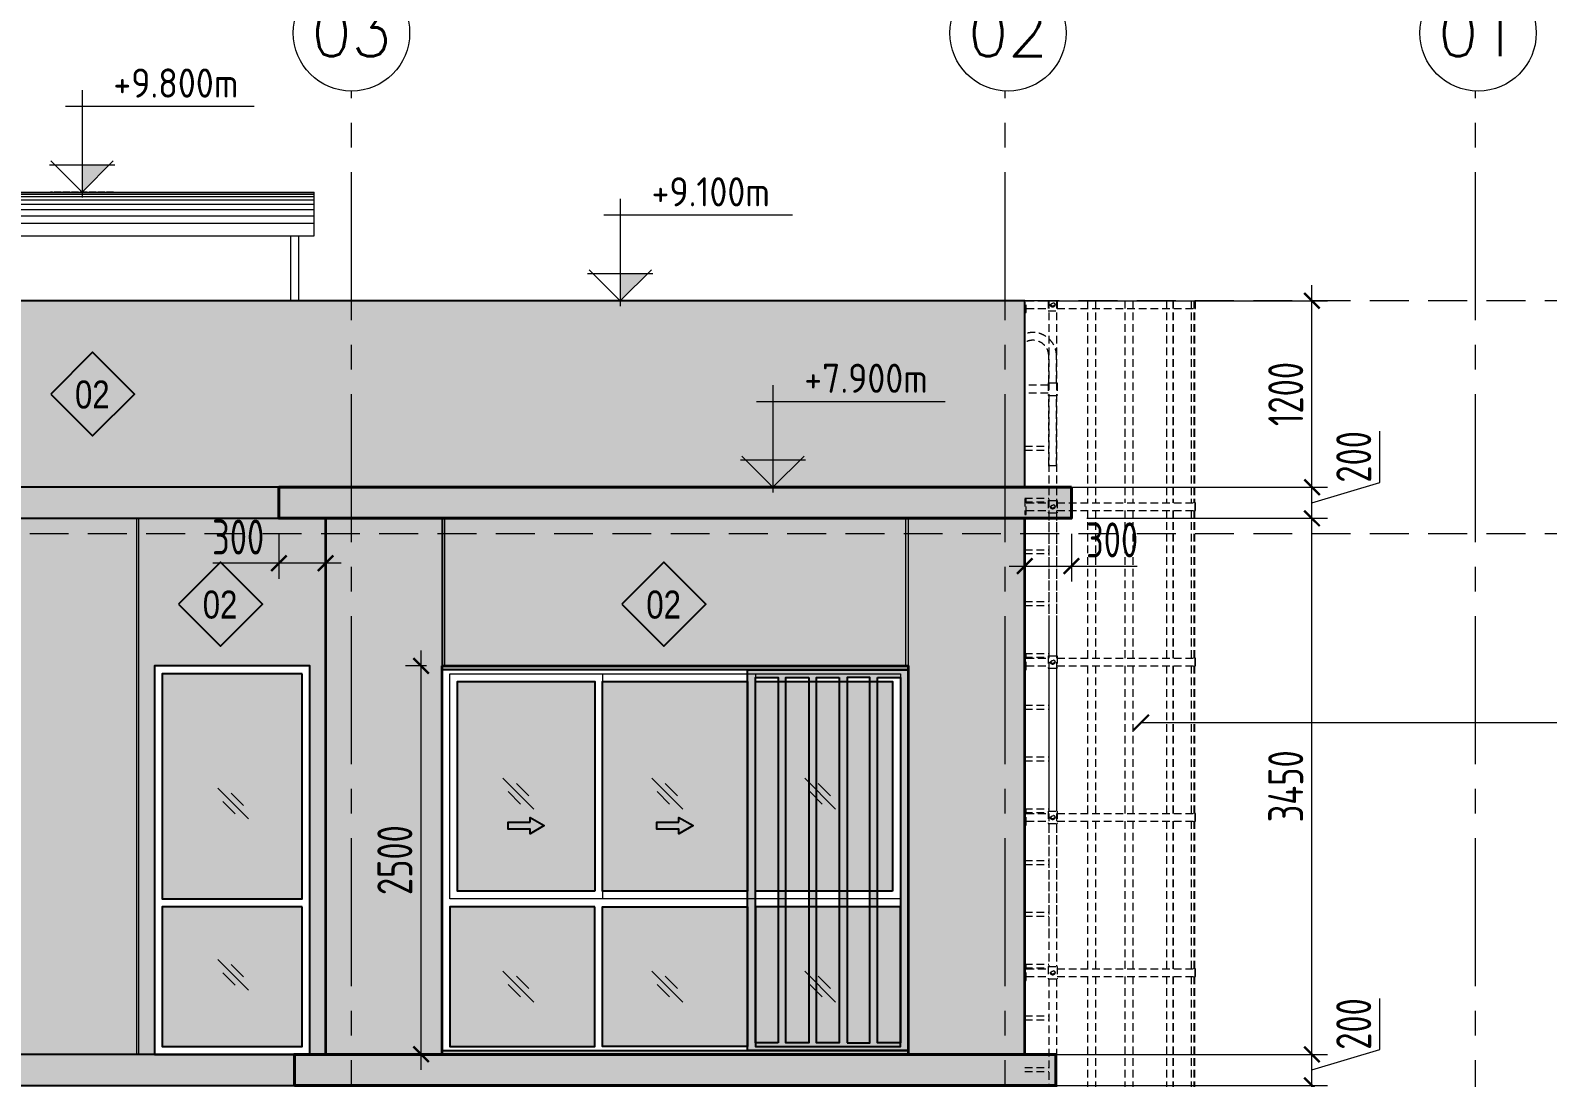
# Model space of a CAD drawing. Header units: millimetres. Extents: x -30697 to 201471, y -29614 to 19378.
# Drawn here: x 109335 to 119099, y 4100 to 10841 of the extents above; entities that cross this region are included whole.
import ezdxf
from ezdxf.enums import TextEntityAlignment as Align
from ezdxf.xclip import XClip

# ---------------------------------------------------------------- set-up
doc = ezdxf.new("R2010")
doc.units = ezdxf.units.MM
doc.header["$MEASUREMENT"] = 0
doc.header["$XCLIPFRAME"] = 0
doc.header["$PDMODE"] = 1
for name, pattern in [('1735 X DT-5BR-ELE_03$0$DASHED', [0.75, 0.5, -0.25]), ('ACAD_ISO02W100', [15, 12, -3]), ('CENTER2', [28.575, 19.05, -3.175, 3.175, -3.175])]:
    doc.linetypes.add(name, pattern=pattern)
doc.layers.add('00--ORIGIN POINT', color=200, linetype='Continuous', lineweight=20, plot=False)
doc.layers.add('1735 X DT-5BR-ELE_03$0$00--ORIGIN', color=6, linetype='Continuous', lineweight=0, plot=False)
for name, color, linetype, lineweight in [('03--GRID', 252, 'CENTER2', 5), ('03--GRIDBUBBLE', 8, 'Continuous', 18), ('03--GRIDTEXT', 4, 'Continuous', 40), ('05--LEADER', 8, 'Continuous', 13), ('07--DIM-2', 2, 'Continuous', 25), ('08--TAG REF', 7, 'Continuous', 25), ('1735 X DT-5BR-ELE_03$0$06--LINE-0', 8, 'Continuous', 13), ('1735 X DT-5BR-ELE_03$0$06--LINE-2', 2, 'Continuous', 25), ('1735 X DT-5BR-ELE_03$0$06--LINE-3', 3, 'Continuous', 35), ('1735 X DT-5BR-ELE_03$0$06--LINE-4', 4, 'Continuous', 40), ('1735 X DT-5BR-ELE_03$0$CAT LADDER', 251, 'Continuous', 9), ('1735 X DT-5BR-ELE_03$0$G--STELWRK-0', 8, 'Continuous', 13), ('1735 X DT-5BR-ELE_03$0$L--DOORS-1', 9, 'Continuous', 18), ('1735 X DT-5BR-ELE_03$0$L--DOORS-2', 2, 'Continuous', 25), ('1735 X DT-5BR-ELE_03$0$L--GLASS MARK', 8, 'Continuous', 13), ('1735 X DT-5BR-ELE_03$0$L--WINDOW-1', 9, 'Continuous', 18), ('1735 X DT-5BR-ELE_03$0$L--WINDOW-2', 2, 'Continuous', 25), ('1735 X DT-5BR-ELE_03$0$W--ELV-1', 250, '1735 X DT-5BR-ELE_03$0$DASHED', 9), ('1735 X DT-5BR-ELE_03$0$Z--GROOVES', 7, 'Continuous', 9), ('1735 X DT-5BR-ELE_03$0$Z--GROOVES-DUMMY.', 252, 'Continuous', 9), ('W--ELEV-2', 7, 'Continuous', 20)]:
    doc.layers.add(name, color=color, linetype=linetype, lineweight=lineweight)
doc.layers.add('08--WINREF-1', color=8, linetype='Continuous')
doc.layers.add('1735 X DT-5BR-ELE_03$0$L-Louvers 1', color=2, linetype='Continuous')
for name, color, linetype, lineweight, true_color in [('1735 X DT-5BR-ELE_03$0$L--FR SHADE-1', 7, 'Continuous', 20, 0xc8c8c8), ('1735 X DT-5BR-ELE_03$0$L--GL SHADE-1', 7, 'Continuous', 20, 0xd7e1ff), ('1735 X DT-5BR-ELE_03$0$L--SHADE-1', 7, 'Continuous', 20, 0xf5f5f5), ('1735 X DT-5BR-ELE_03$0$L--SHADE-2', 7, 'Continuous', 20, 0xd2d2d2)]:
    doc.layers.add(name, color=color, linetype=linetype, lineweight=lineweight, true_color=true_color)
doc.styles.add('Ariel', font='arial.ttf', dxfattribs={"width": 0.8})
doc.styles.add('ISO', font='isocp2.shx', dxfattribs={"width": 0.8})
doc.styles.add('ROMANS', font='romans.shx')
doc.dimstyles.new('1-100_AR', dxfattribs={"dimtxt": 225, "dimasz": 100, "dimexe": 100, "dimexo": 100, "dimgap": 0, "dimtad": 0, "dimzin": 12, "dimdsep": 46, "dimtxsty": 'ISO', "dimblk": 'ARCHTICK', "dimcen": 100, "dimdle": 100, "dimclrd": 8, "dimclre": 9, "dimclrt": 2, "dimadec": 0, "dimazin": 0, "dimtfac": 1, "dimtmove": 0, "dimatfit": 2, "dimldrblk": 'ARCHTICK', "dimfxl": 1, "dimtvp": 0.75, "dimtolj": 1, "dimtzin": 12, "dimlwd": 9, "dimlwe": 9, "dimarcsym": 0})

# ---------------------------------------------------------------- blocks, each defined once
blk = doc.blocks.new('GRUDH')
at = {"layer": '03--GRIDBUBBLE'}
blk.add_circle((0, 0), 499, dxfattribs=at)
at = {"layer": '03--GRIDTEXT', "style": 'Ariel', "width": 0.8, "flags": 4}
blk.add_attdef('GRID', text='', height=400, dxfattribs=at).set_placement((0, 0), align=Align.MIDDLE_CENTER)
blk = doc.blocks.new('*U481')
at = {"layer": '1735 X DT-5BR-ELE_03$0$Z--GROOVES-DUMMY.', "ltscale": 25, "transparency": 33554623}
h = blk.add_hatch(color=256, dxfattribs=at)
h.dxf.hatch_style = 1
h.paths.add_polyline_path([(0, 15), (0, 0), (950, 0), (950, 15)])
at = {"layer": '1735 X DT-5BR-ELE_03$0$Z--GROOVES', "ltscale": 25}
blk.add_lwpolyline([(0, 15), (0, 0), (950, 0), (950, 15)], close=True, dxfattribs=at)
blk = doc.blocks.new('*U482')
at = {"layer": '1735 X DT-5BR-ELE_03$0$Z--GROOVES-DUMMY.', "ltscale": 25, "transparency": 33554623}
h = blk.add_hatch(color=256, dxfattribs=at)
h.dxf.hatch_style = 1
h.paths.add_polyline_path([(0, 15), (0, 0), (3450, 0), (3450, 15)])
at = {"layer": '1735 X DT-5BR-ELE_03$0$Z--GROOVES', "ltscale": 25}
blk.add_lwpolyline([(0, 15), (0, 0), (3450, 0), (3450, 15)], close=True, dxfattribs=at)
blk = doc.blocks.new('*U472')
at = {"layer": '1735 X DT-5BR-ELE_03$0$L--SHADE-1', "transparency": 33554687}
h = blk.add_hatch(color=256, dxfattribs=at)
h.dxf.hatch_style = 1
h.paths.add_polyline_path([(0, 0), (-7500, 0), (-7500, -200), (0, -200)])
at = {"layer": '1735 X DT-5BR-ELE_03$0$06--LINE-2'}
blk.add_lwpolyline([(0, 0), (-7500, 0), (-7500, -200), (0, -200)], close=True, dxfattribs=at)
blk = doc.blocks.new('*U474')
at = {"layer": '1735 X DT-5BR-ELE_03$0$L--SHADE-1', "transparency": 33554687}
h = blk.add_hatch(color=256, dxfattribs=at)
h.dxf.hatch_style = 1
h.paths.add_polyline_path([(0, 200), (-5100, 200), (-5100, 0), (0, 0)])
at = {"layer": '1735 X DT-5BR-ELE_03$0$06--LINE-4'}
blk.add_lwpolyline([(0, 200), (-5100, 200), (-5100, 0), (0, 0)], close=True, dxfattribs=at)
blk = doc.blocks.new('*U470')
at = {"layer": '1735 X DT-5BR-ELE_03$0$L--FR SHADE-1'}
h = blk.add_hatch(color=256, dxfattribs=at)
h.dxf.hatch_style = 1
h.paths.add_polyline_path([(3000, 2500), (0, 2500), (0, 2475), (1033.3, 2475), (3000, 2475)])
h = blk.add_hatch(color=256, dxfattribs=at)
h.dxf.hatch_style = 1
h.paths.add_polyline_path([(0, 2475), (0, 25), (1033.3, 25), (1033.3, 2475)])
h.paths.add_polyline_path([(590, 2425), (590, 75), (443.3, 75), (443.3, 2425)], flags=16)
h.paths.add_polyline_path([(640, 2425), (786.7, 2425), (786.7, 75), (640, 75)], flags=16)
h.paths.add_polyline_path([(393.3, 2425), (393.3, 75), (246.7, 75), (246.7, 2425)], flags=16)
h.paths.add_polyline_path([(836.7, 2425), (983.3, 2425), (983.3, 75), (836.7, 75)], flags=16)
h.paths.add_polyline_path([(196.7, 2425), (196.7, 75), (50, 75), (50, 2425)], flags=16)
h = blk.add_hatch(color=256, dxfattribs=at)
h.dxf.hatch_style = 1
h.paths.add_polyline_path([(3000, 25), (0, 25), (0, 0), (3000, 0)])
at = {"layer": '1735 X DT-5BR-ELE_03$0$06--LINE-3'}
blk.add_lwpolyline([(3000, 2500), (0, 2500), (0, 0), (3000, 0)], close=True, dxfattribs=at)
at = {"layer": '1735 X DT-5BR-ELE_03$0$L-Louvers 1'}
for points in [[(0, 2475), (3000, 2475), (3000, 2500), (0, 2500)], [(0, 25), (1033.3, 25), (1033.3, 2475), (0, 2475)], [(393.3, 75), (246.7, 75), (246.7, 2425), (393.3, 2425)], [(443.3, 2425), (443.3, 75), (590, 75), (590, 2425)], [(640, 2425), (640, 75), (786.7, 75), (786.7, 2425)], [(0, 0), (3000, 0), (3000, 25), (0, 25)]]:
    blk.add_lwpolyline(points, close=True, dxfattribs=at)
for points in [[(196.7, 2425), (50, 2425), (50, 75), (196.7, 75), (196.7, 2425)], [(836.7, 75), (983.3, 75), (983.3, 2425), (836.7, 2425), (836.7, 75)]]:
    blk.add_lwpolyline(points, dxfattribs=at)
blk = doc.blocks.new('*U475')
at = {"layer": '1735 X DT-5BR-ELE_03$0$L--SHADE-1', "transparency": 33554687}
h = blk.add_hatch(color=256, dxfattribs=at)
h.dxf.hatch_style = 1
h.paths.add_polyline_path([(0, 200), (-4900, 200), (-4900, 0), (0, 0)])
at = {"layer": '1735 X DT-5BR-ELE_03$0$06--LINE-4'}
blk.add_lwpolyline([(0, 200), (-4900, 200), (-4900, 0), (0, 0)], close=True, dxfattribs=at)
blk = doc.blocks.new('1735 X DT-5BR-ELE_03$0$2500')
at = {"layer": '1735 X DT-5BR-ELE_03$0$L--DOORS-1', "transparency": 33554623}
h = blk.add_hatch(color=252, dxfattribs=at)
h.dxf.hatch_style = 1
h.paths.add_polyline_path([(1616.7, 1495.3), (1476.1, 1495.3), (1476.1, 1524.6), (1384.7, 1471.9), (1476.1, 1419.2), (1476.1, 1448.4), (1616.7, 1448.4)])
h = blk.add_hatch(color=252, dxfattribs=at)
h.dxf.hatch_style = 1
h.paths.add_polyline_path([(2574.3, 1495.3), (2433.7, 1495.3), (2433.7, 1524.6), (2342.4, 1471.9), (2433.7, 1419.2), (2433.7, 1448.4), (2574.3, 1448.4)])
at = {"layer": '1735 X DT-5BR-ELE_03$0$L--GL SHADE-1'}
h = blk.add_hatch(color=256, dxfattribs=at)
h.dxf.hatch_style = 1
h.paths.add_polyline_path([(100, 1050), (983.3, 1050), (983.3, 2400), (100, 2400)])
h = blk.add_hatch(color=256, dxfattribs=at)
h.dxf.hatch_style = 1
h.paths.add_polyline_path([(1033.3, 1050), (1966.7, 1050), (1966.7, 2400), (1033.3, 2400)])
h = blk.add_hatch(color=256, dxfattribs=at)
h.dxf.hatch_style = 1
h.paths.add_polyline_path([(2016.7, 1050), (2900, 1050), (2900, 2400), (2016.7, 2400)])
h = blk.add_hatch(color=256, dxfattribs=at)
h.dxf.hatch_style = 1
h.paths.add_polyline_path([(50, 950), (983.3, 950), (983.3, 50), (50, 50)])
h = blk.add_hatch(color=256, dxfattribs=at)
h.dxf.hatch_style = 1
h.paths.add_polyline_path([(1033.3, 50), (1966.7, 50), (1966.7, 950), (1033.3, 950)])
h = blk.add_hatch(color=256, dxfattribs=at)
h.dxf.hatch_style = 1
h.paths.add_polyline_path([(2016.7, 950), (2950, 950), (2950, 50), (2016.7, 50)])
blk.add_lwpolyline([(3000, 2500), (0, 2500), (0, 0), (3000, 0)], close=True)
at = {"layer": '1735 X DT-5BR-ELE_03$0$L--DOORS-2'}
for points in [[(1476.1, 1495.3), (1476.1, 1524.6), (1384.7, 1471.9), (1476.1, 1419.2), (1476.1, 1448.4), (1616.7, 1448.4), (1616.7, 1495.3), (1476.1, 1495.3)], [(2433.7, 1495.3), (2433.7, 1524.6), (2342.4, 1471.9), (2433.7, 1419.2), (2433.7, 1448.4), (2574.3, 1448.4), (2574.3, 1495.3), (2433.7, 1495.3)]]:
    blk.add_lwpolyline(points, dxfattribs=at)
at = {"layer": '1735 X DT-5BR-ELE_03$0$L--GLASS MARK'}
for p, q in [((467.2, 1578), (666.1, 1776.9)), ((1450.6, 1578), (1649.4, 1776.9)), ((2408.9, 1578), (2607.8, 1776.9)), ((500.4, 1664.2), (579.9, 1743.7)), ((553.4, 1611.1), (633, 1690.7)), ((1483.7, 1664.2), (1563.3, 1743.7)), ((1536.7, 1611.1), (1616.3, 1690.7)), ((2442, 1664.2), (2521.6, 1743.7)), ((2495.1, 1611.1), (2574.6, 1690.7)), ((467.2, 336.9), (666.1, 535.8)), ((500.4, 423.1), (579.9, 502.6)), ((1450.6, 336.9), (1649.4, 535.8)), ((1483.7, 423.1), (1563.3, 502.6)), ((2408.9, 336.9), (2607.8, 535.8)), ((2442, 423.1), (2521.6, 502.6)), ((553.4, 370), (633, 449.6)), ((1536.7, 370), (1616.3, 449.6)), ((2495.1, 370), (2574.6, 449.6))]:
    blk.add_line(p, q, dxfattribs=at)
at = {"layer": '1735 X DT-5BR-ELE_03$0$L--WINDOW-1'}
for p, q in [((983.3, 2450), (983.3, 1000)), ((1966.7, 2450), (1966.7, 1000))]:
    blk.add_line(p, q, dxfattribs=at)
blk.add_lwpolyline([(50, 1000), (2950, 1000), (2950, 2450), (50, 2450)], close=True, dxfattribs=at)
at = {"layer": '1735 X DT-5BR-ELE_03$0$L--WINDOW-2'}
for points in [[(100, 1050), (983.3, 1050), (983.3, 2400), (100, 2400)], [(1033.3, 1050), (1966.7, 1050), (1966.7, 2400), (1033.3, 2400)], [(2016.7, 1050), (2900, 1050), (2900, 2400), (2016.7, 2400)], [(50, 950), (983.3, 950), (983.3, 50), (50, 50)], [(1033.3, 50), (1966.7, 50), (1966.7, 950), (1033.3, 950)], [(2016.7, 950), (2950, 950), (2950, 50), (2016.7, 50)]]:
    blk.add_lwpolyline(points, close=True, dxfattribs=at)
blk = doc.blocks.new('1735 X DT-5BR-ELE_03$0$A$C1CD2175B')
at = {"linetype": '1735 X DT-5BR-ELE_03$0$DASHED', "ltscale": 100}
for p, q in [((-54, 8892.8), (-54, 8812.8)), ((-50, 8892.8), (-50, 4593.8)), ((0, 8892.8), (0, 4593.8)), ((4, 8892.8), (4, 8812.8)), ((-195, 8877.8), (-54, 8877.8)), ((-195, 8827.8), (-54, 8827.8)), ((-54, 8812.8), (4, 8812.8)), ((4, 8877.8), (895, 8877.8)), ((4, 8827.8), (895, 8827.8)), ((200, 8877.8), (200, 7578.3)), ((250, 8877.8), (250, 7578.3)), ((440, 8877.8), (440, 7578.3)), ((490, 8877.8), (490, 7578.3)), ((707.6, 8877.8), (707.6, 7578.3)), ((748.5, 8877.8), (748.5, 7578.3)), ((751.4, 8877.8), (751.4, 7578.3)), ((867, 8877.8), (867, 7578.3)), ((883.4, 8877.8), (883.4, 7578.3)), ((888.1, 8877.8), (888.1, 7578.3)), ((-305, 8348.8), (-305, 8521.3)), ((-255, 8348.8), (-255, 8521.3)), ((-50, 8348.8), (-50, 8521.3)), ((0, 8348.8), (0, 8521.3)), ((-309, 8348.8), (-309, 8268.8)), ((-251, 8348.8), (-309, 8348.8)), ((-251, 8348.8), (-251, 8268.8)), ((-54, 8333.8), (-251, 8333.8)), ((-54, 8348.8), (-54, 8268.8)), ((-54, 8348.8), (4, 8348.8)), ((4, 8348.8), (4, 8268.8)), ((-251, 8268.8), (-309, 8268.8)), ((-305, 8266.2), (-305, 8268.8)), ((-305, 7838.8), (-305, 8268.8)), ((-255, 8266.2), (-255, 8268.8)), ((-255, 7838.8), (-255, 8268.8)), ((-54, 8283.8), (-251, 8283.8)), ((-54, 8268.8), (4, 8268.8)), ((-50, 7818.8), (-50, 8268.8)), ((0, 7818.8), (0, 8268.8)), ((-205, 7942.2), (-50, 7942.2)), ((-205, 7917.2), (-50, 7917.2)), ((-54, 7818.8), (4, 7818.8)), ((-205, 7608.3), (-50, 7608.3)), ((-205, 7583.3), (-50, 7583.3)), ((-195, 7578.3), (-54, 7578.3)), ((-195, 7528.3), (-54, 7528.3)), ((-54, 7593.3), (-54, 7513.3)), ((-54, 7593.3), (4, 7593.3)), ((4, 7593.3), (4, 7513.3)), ((4, 7578.3), (895, 7578.3)), ((4, 7528.3), (895, 7528.3)), ((200, 7528.3), (200, 6578.5)), ((250, 7528.3), (250, 6578.5)), ((440, 7528.3), (440, 6578.5)), ((490, 7528.3), (490, 6578.5)), ((707.6, 7528.3), (707.6, 6578.5)), ((748.5, 7528.3), (748.5, 6578.5)), ((751.4, 7528.3), (751.4, 6578.5)), ((867, 7528.3), (867, 6578.5)), ((883.4, 7528.3), (883.4, 6578.5)), ((888.1, 7528.3), (888.1, 6578.5)), ((-54, 7513.3), (4, 7513.3)), ((-50, 7513.3), (-50, 6825.6)), ((0, 7513.3), (0, 6825.6)), ((-205, 7275.3), (-50, 7275.3)), ((-205, 7250.3), (-50, 7250.3)), ((-205, 6942.3), (-50, 6942.3)), ((-205, 6917.3), (-50, 6917.3)), ((-50, 6825.6), (-50, 6593.5)), ((0, 6825.6), (0, 6593.5)), ((-205, 6608.5), (-50, 6608.5)), ((-205, 6583.5), (-50, 6583.5)), ((-195, 6578.5), (-54, 6578.5)), ((-54, 6593.5), (-54, 6513.5)), ((-54, 6593.5), (4, 6593.5)), ((4, 6593.5), (4, 6513.5)), ((4, 6578.5), (895, 6578.5)), ((-195, 6528.5), (-54, 6528.5)), ((-54, 6513.5), (4, 6513.5)), ((-50, 6513.5), (-50, 5825.7)), ((0, 6513.5), (0, 5825.7)), ((4, 6528.5), (895, 6528.5)), ((200, 6528.5), (200, 5578.7)), ((250, 6528.5), (250, 5578.7)), ((440, 6528.5), (440, 5578.7)), ((490, 6528.5), (490, 5578.7)), ((707.6, 6528.5), (707.6, 5578.7)), ((748.5, 6528.5), (748.5, 5578.7)), ((751.4, 6528.5), (751.4, 5578.7)), ((867, 6528.5), (867, 5578.7)), ((883.4, 6528.5), (883.4, 5578.7)), ((888.1, 6528.5), (888.1, 5578.7)), ((-205, 6275.5), (-50, 6275.5)), ((-205, 6250.5), (-50, 6250.5)), ((-205, 5942.5), (-50, 5942.5)), ((-205, 5917.5), (-50, 5917.5)), ((-50, 5825.7), (-50, 5593.7)), ((0, 5825.7), (0, 5593.7)), ((-205, 5608.7), (-50, 5608.7)), ((-205, 5583.7), (-50, 5583.7)), ((-195, 5578.7), (-54, 5578.7)), ((-54, 5593.7), (-54, 5513.7)), ((-54, 5593.7), (4, 5593.7)), ((4, 5593.7), (4, 5513.7)), ((4, 5578.7), (895, 5578.7)), ((-195, 5528.7), (-54, 5528.7)), ((-54, 5513.7), (4, 5513.7)), ((-50, 5513.7), (-50, 4825.9)), ((0, 5513.7), (0, 4825.9)), ((4, 5528.7), (895, 5528.7)), ((200, 5528.7), (200, 4578.8)), ((250, 5528.7), (250, 4578.8)), ((440, 5528.7), (440, 4578.8)), ((490, 5528.7), (490, 4578.8)), ((707.6, 5528.7), (707.6, 4578.8)), ((748.5, 5528.7), (748.5, 4578.8)), ((751.4, 5528.7), (751.4, 4578.8)), ((867, 5528.7), (867, 4578.8)), ((883.4, 5528.7), (883.4, 4578.8)), ((888.1, 5528.7), (888.1, 4578.8)), ((-205, 5275.7), (-50, 5275.7)), ((-205, 5250.7), (-50, 5250.7)), ((-205, 4942.7), (-50, 4942.7)), ((-205, 4917.7), (-50, 4917.7)), ((-50, 4825.9), (-50, 4593.8)), ((0, 4825.9), (0, 4593.8)), ((-205, 4608.8), (-50, 4608.8)), ((-54, 4593.8), (-54, 4513.8)), ((-54, 4593.8), (4, 4593.8)), ((4, 4593.8), (4, 4513.8)), ((-205, 4583.8), (-50, 4583.8)), ((-195, 4578.8), (-54, 4578.8)), ((-195, 4528.8), (-54, 4528.8)), ((-54, 4513.8), (4, 4513.8)), ((-50, 4513.8), (-50, 3826.1)), ((0, 4513.8), (0, 3826.1)), ((4, 4578.8), (895, 4578.8)), ((4, 4528.8), (895, 4528.8)), ((200, 4528.8), (200, 3579)), ((250, 4528.8), (250, 3579)), ((440, 4528.8), (440, 3579)), ((490, 4528.8), (490, 3579)), ((707.6, 4528.8), (707.6, 3579)), ((748.5, 4528.8), (748.5, 3579)), ((751.4, 4528.8), (751.4, 3579)), ((867, 4528.8), (867, 3579)), ((883.4, 4528.8), (883.4, 3579)), ((888.1, 4528.8), (888.1, 3579)), ((-205, 4275.8), (-50, 4275.8)), ((-205, 4250.8), (-50, 4250.8)), ((-205, 3942.8), (-50, 3942.8)), ((-205, 3917.8), (-50, 3917.8)), ((-50, 3826.1), (-50, 3594)), ((0, 3826.1), (0, 3594)), ((-205, 3609.8), (-50, 3609.8)), ((-205, 3584.8), (-50, 3584.8)), ((-195, 3579), (-54, 3579)), ((-195, 3529), (-54, 3529)), ((-54, 3594), (-54, 3514)), ((-54, 3594), (4, 3594)), ((4, 3594), (4, 3514)), ((4, 3579), (895, 3579)), ((4, 3529), (895, 3529)), ((200, 3529), (200, 2679)), ((250, 3529), (250, 2679)), ((440, 3529), (440, 2679)), ((490, 3529), (490, 2679)), ((707.6, 3529), (707.6, 2679)), ((748.5, 3529), (748.5, 2679)), ((751.4, 3529), (751.4, 2679)), ((867, 3529), (867, 2679)), ((883.4, 3529), (883.4, 2679)), ((888.1, 3529), (888.1, 2679)), ((-54, 3514), (4, 3514)), ((-50, 3514), (-50, 2694)), ((0, 3514), (0, 2694)), ((-205, 3276.8), (-50, 3276.8)), ((-205, 3251.8), (-50, 3251.8)), ((-205, 2943.8), (-50, 2943.8)), ((-205, 2918.8), (-50, 2918.8)), ((-195, 2679), (-54, 2679)), ((-54, 2694), (-54, 2614)), ((-54, 2694), (4, 2694)), ((4, 2694), (4, 2614)), ((4, 2679), (895, 2679)), ((-205, 2610.8), (-50, 2610.8)), ((-205, 2585.8), (-50, 2585.8)), ((-195, 2629), (-54, 2629)), ((-54, 2614), (4, 2614)), ((-50, 2614), (-50, 634.3)), ((0, 2614), (0, 634.3)), ((4, 2629), (895, 2629)), ((200, 2098.8), (200, 2629)), ((250, 2098.8), (250, 2629)), ((440, 2098.8), (440, 2629)), ((490, 2098.8), (490, 2629)), ((707.6, 2098.8), (707.6, 2629)), ((748.5, 2098.8), (748.5, 2629)), ((751.4, 2098.8), (751.4, 2629)), ((867, 2098.8), (867, 2629)), ((883.4, 2098.8), (883.4, 2629)), ((888.1, 2098.8), (888.1, 2629)), ((-205, 2277.8), (-50, 2277.8)), ((-205, 2252.8), (-50, 2252.8)), ((-195, 2098.8), (-54, 2098.8)), ((-54, 2113.8), (-54, 2033.8)), ((-54, 2113.8), (4, 2113.8)), ((4, 2113.8), (4, 2033.8)), ((4, 2098.8), (895, 2098.8)), ((-205, 2005.8), (-50, 2005.8)), ((-205, 1980.8), (-50, 1980.8)), ((-195, 2048.8), (-54, 2048.8)), ((-54, 2033.8), (4, 2033.8)), ((4, 2048.8), (895, 2048.8)), ((-205, 1672.8), (-50, 1672.8)), ((-205, 1647.8), (-50, 1647.8)), ((-205, 1339.8), (-50, 1339.8)), ((-205, 1314.8), (-50, 1314.8)), ((-205, 1006.8), (-50, 1006.8)), ((-205, 981.8), (-50, 981.8)), ((-195, 619.3), (-54, 619.3)), ((-54, 634.3), (-54, 554.3)), ((-54, 634.3), (4, 634.3)), ((4, 634.3), (4, 554.3)), ((-195, 569.3), (-54, 569.3)), ((-54, 554.3), (4, 554.3)), ((-50, 554.3), (-50, 277.8)), ((0, 554.3), (0, 277.8)), ((0, 277.8), (-50, 277.8))]:
    blk.add_line(p, q, dxfattribs=at)
for points in [[(-205, 8802.8), (-195, 8802.8), (-195, 8902.8), (-205, 8902.8)], [(895, 8877.8), (890, 8877.8), (890, 8827.8), (895, 8827.8)], [(-230, 7828.8), (-230, 7838.8), (-330, 7838.8), (-330, 7828.8)], [(-205, 7503.3), (-195, 7503.3), (-195, 7603.3), (-205, 7603.3)], [(895, 7578.3), (890, 7578.3), (890, 7528.3), (895, 7528.3)], [(-205, 6503.5), (-195, 6503.5), (-195, 6603.5), (-205, 6603.5)], [(895, 6578.5), (890, 6578.5), (890, 6528.5), (895, 6528.5)], [(-205, 5503.7), (-195, 5503.7), (-195, 5603.7), (-205, 5603.7)], [(895, 5578.7), (890, 5578.7), (890, 5528.7), (895, 5528.7)], [(-205, 4503.8), (-195, 4503.8), (-195, 4603.8), (-205, 4603.8)], [(895, 4578.8), (890, 4578.8), (890, 4528.8), (895, 4528.8)], [(-205, 3504), (-195, 3504), (-195, 3604), (-205, 3604)], [(895, 3579), (890, 3579), (890, 3529), (895, 3529)], [(-205, 2604), (-195, 2604), (-195, 2704), (-205, 2704)], [(895, 2679), (890, 2679), (890, 2629), (895, 2629)], [(-205, 2023.8), (-195, 2023.8), (-195, 2123.8), (-205, 2123.8)], [(895, 2098.8), (890, 2098.8), (890, 2048.8), (895, 2048.8)], [(-205, 544.3), (-195, 544.3), (-195, 644.3), (-205, 644.3)]]:
    blk.add_lwpolyline(points, close=True, dxfattribs=at)
for centre, radius in [((-25, 8852.2), 15), ((-25, 8852.2), 10), ((-25, 7552.7), 15), ((-25, 7552.7), 10), ((-25, 6552.9), 15), ((-25, 6552.9), 10), ((-25, 5553), 15), ((-25, 5553), 10), ((-25, 4553.2), 15), ((-25, 4553.2), 10), ((-25, 3553.3), 15), ((-25, 3553.3), 10), ((-25, 2653.3), 15), ((-25, 2653.3), 10), ((-25, 2073.2), 15), ((-25, 2073.2), 10), ((-25, 593.7), 15), ((-25, 593.7), 10)]:
    blk.add_circle(centre, radius, dxfattribs=at)
for radius in [152.5, 102.5]:
    blk.add_arc((-152.5, 8521.3), radius, 0, 180, dxfattribs=at)
blk = doc.blocks.new('1735 X DT-5BR-ELE_03$0$A$C7F7127F5')
at = {"color": 8}
for p, q in [((-2400.2, 700, 371.9), (100, 700, 371.9)), ((-2400.2, 500, 371.9), (-2400.2, 700, 371.9)), ((100, 500, 371.9), (100, 700, 371.9))]:
    blk.add_line(p, q, dxfattribs=at)
at = {"color": 252}
for p, q in [((-2400.2, 696.8, 371.9), (100, 696.8, 371.9)), ((-2400.2, 687.3, 371.9), (100, 687.3, 371.9)), ((-2400.2, 671.5, 371.9), (100, 671.5, 371.9)), ((-2400.2, 649.4, 371.9), (100, 649.4, 371.9)), ((-2400.2, 621.2, 371.9), (100, 621.2, 371.9)), ((-2400.2, 586.8, 371.9), (100, 586.8, 371.9)), ((-2400.2, 546.3, 371.9), (100, 546.3, 371.9))]:
    blk.add_line(p, q, dxfattribs=at)
at = {"color": 9}
for p, q in [((-2400.2, 500, 371.9), (100, 500, 371.9)), ((-2400.2, 417.4, 371.9), (-2400.2, 500, 371.9)), ((100, 417.4, 371.9), (100, 500, 371.9)), ((-2400.2, 417.4, 371.9), (100, 417.4, 371.9))]:
    blk.add_line(p, q, dxfattribs=at)
at = {"layer": '1735 X DT-5BR-ELE_03$0$G--STELWRK-0'}
for p, q in [((-2300.2, 0), (-2300.2, 417.4, 371.9)), ((-2250.2, 0, 0), (-2250.2, 417.4, 371.9)), ((-50, 0, 0), (-50, 417.4, 371.9)), ((0, 0), (0, 417.4, 371.9))]:
    blk.add_line(p, q, dxfattribs=at)
blk = doc.blocks.new('1735 X DT-5BR-ELE_03')
at = {"layer": '1735 X DT-5BR-ELE_03$0$L--GL SHADE-1'}
h = blk.add_hatch(color=256, dxfattribs=at)
h.dxf.hatch_style = 1
h.paths.add_polyline_path([(111084.1, 6699.7), (110184.1, 6699.7), (110184.1, 5250), (111084.1, 5250)])
h.paths.add_polyline_path([(111084.1, 5200), (110184.1, 5200), (110184.1, 4301.1), (111084.1, 4301.1)])
at = {"layer": '1735 X DT-5BR-ELE_03$0$L--SHADE-1', "transparency": 33554687}
h = blk.add_hatch(color=256, dxfattribs=at)
h.dxf.hatch_style = 1
h.paths.add_polyline_path([(107734.1, 4249.3), (107734.1, 7700), (110018.1, 7700), (110018.1, 4250)])
h = blk.add_hatch(color=256, dxfattribs=at)
h.dxf.hatch_style = 1
h.paths.add_polyline_path([(111234.1, 4250), (111984.1, 4250), (111984.1, 7700), (111234.1, 7700)])
h = blk.add_hatch(color=256, dxfattribs=at)
h.dxf.hatch_style = 1
h.paths.add_polyline_path([(114984.1, 4250), (115734.1, 4250), (115734.1, 7700), (114984.1, 7700)])
at = {"layer": '1735 X DT-5BR-ELE_03$0$L--SHADE-2', "transparency": 33554687}
h = blk.add_hatch(color=256, dxfattribs=at)
h.dxf.hatch_style = 1
h.paths.add_polyline_path([(103734.1, 9100), (115734.1, 9100), (115734.1, 7900), (103740.7, 7900)])
h = blk.add_hatch(color=256, dxfattribs=at)
h.dxf.hatch_style = 1
h.paths.add_polyline_path([(110134.1, 4250), (110033.1, 4250), (110033.1, 7700), (111234.1, 7700), (111234.1, 4251.4), (111134.1, 4251.4), (111134.1, 6750), (110134.1, 6750)])
h = blk.add_hatch(color=256, dxfattribs=at)
h.dxf.hatch_style = 1
h.paths.add_polyline_path([(111999.1, 6750), (114969.1, 6750), (114969.1, 7700), (111999.1, 7700)])
at = {"layer": '1735 X DT-5BR-ELE_03$0$00--ORIGIN'}
for points in [[(103734.1, 9100), (115734.1, 9100), (115734.1, 7900), (103740.7, 7900)], [(107734.1, 4249.3), (107734.1, 7700), (110018.1, 7700), (110018.1, 4250)], [(110134.1, 4250), (110033.1, 4250), (110033.1, 7700), (111234.1, 7700), (111234.1, 4251.4), (111134.1, 4251.4), (111134.1, 6750), (110134.1, 6750), (110134.1, 4250)], [(111234.1, 4250), (111984.1, 4250), (111984.1, 7700), (111234.1, 7700)], [(111999.1, 6750), (114969.1, 6750), (114969.1, 7700), (111999.1, 7700)]]:
    blk.add_lwpolyline(points, close=True, dxfattribs=at)
at = {"layer": '1735 X DT-5BR-ELE_03$0$00--ORIGIN', "elevation": 0}
blk.add_lwpolyline([(114984.1, 4250), (115734.1, 4250), (115734.1, 7700), (114984.1, 7700)], close=True, dxfattribs=at)
at = {"layer": '1735 X DT-5BR-ELE_03$0$06--LINE-2'}
blk.add_line((110934.1, 7700), (110934.1, 7900), dxfattribs=at)
blk.add_lwpolyline([(115734.1, 7900), (115734.1, 9100), (103734.1, 9100), (103740.7, 7900)], dxfattribs=at)
blk.add_lwpolyline([(111084.1, 5200), (110184.1, 5200), (110184.1, 4301.1), (111084.1, 4301.1)], close=True, dxfattribs=at)
at = {"layer": '1735 X DT-5BR-ELE_03$0$06--LINE-3'}
for p, q in [((111234.1, 7700), (111234.1, 4250)), ((115734.1, 4250), (115734.1, 7700))]:
    blk.add_line(p, q, dxfattribs=at)
at = {"layer": '1735 X DT-5BR-ELE_03$0$L--GLASS MARK'}
for p, q in [((110739.6, 5765.3), (110540.8, 5964.2)), ((110653.4, 5798.5), (110573.9, 5878)), ((110706.5, 5851.5), (110626.9, 5931.1)), ((110739.6, 4662.6), (110540.8, 4861.5)), ((110706.5, 4748.8), (110626.9, 4828.3)), ((110653.4, 4695.8), (110573.9, 4775.3))]:
    blk.add_line(p, q, dxfattribs=at)
at = {"layer": '1735 X DT-5BR-ELE_03$0$L--WINDOW-2'}
for points in [[(110134.1, 4250), (111134.1, 4250), (111134.1, 6750), (110134.1, 6750)], [(111084.1, 6699.7), (110184.1, 6699.7), (110184.1, 5250), (111084.1, 5250)]]:
    blk.add_lwpolyline(points, close=True, dxfattribs=at)
at = {"layer": '1735 X DT-5BR-ELE_03$0$W--ELV-1', "ltscale": 500}
for points in [[(121205.6, 9100), (99322.1, 9100)], [(121205.6, 7600), (99322.1, 7600)]]:
    blk.add_lwpolyline(points, dxfattribs=at)
at = {"layer": '1735 X DT-5BR-ELE_03$0$06--LINE-0'}
blk.add_blockref('1735 X DT-5BR-ELE_03$0$A$C7F7127F5', (111061.7, 9100, 0), dxfattribs=at)
at = {"layer": '1735 X DT-5BR-ELE_03$0$06--LINE-2'}
for name, p in [('*U472', (110934.1, 7900)), ('*U472', (111034.1, 4250)), ('*U475', (115934.1, 4050))]:
    blk.add_blockref(name, p, dxfattribs=at)
at = {"layer": '1735 X DT-5BR-ELE_03$0$06--LINE-4'}
blk.add_blockref('*U474', (116034.1, 7700), dxfattribs=at)
at = {"layer": '1735 X DT-5BR-ELE_03$0$CAT LADDER'}
ref = blk.add_blockref('1735 X DT-5BR-ELE_03$0$A$C1CD2175B', (115938.8, 222.2), dxfattribs=at)
XClip(ref).set_block_clipping_path([(-205.0000000001, -222.1674293249), (1220.0000041802, 8877.8325706751)])
at = {"layer": '1735 X DT-5BR-ELE_03$0$L--WINDOW-2', "xscale": -1}
blk.add_blockref('1735 X DT-5BR-ELE_03$0$2500', (114984.1, 4250), dxfattribs=at)
at = {"layer": '1735 X DT-5BR-ELE_03$0$L-Louvers 1', "xscale": -1}
blk.add_blockref('*U470', (114984.1, 4250), dxfattribs=at)
at = {"layer": '1735 X DT-5BR-ELE_03$0$Z--GROOVES-DUMMY.', "ltscale": 25, "rotation": 270}
for name, p in [('*U482', (110018.1, 7700)), ('*U481', (111984.1, 7700))]:
    blk.add_blockref(name, p, dxfattribs=at)
at = {"layer": '1735 X DT-5BR-ELE_03$0$Z--GROOVES-DUMMY.', "ltscale": 25, "xscale": -1, "rotation": 90}
blk.add_blockref('*U481', (114984.1, 7700), dxfattribs=at)
blk = doc.blocks.new('_ArchTick')
at = {"color": 0, "const_width": 0.15}
blk.add_lwpolyline([(-0.5, -0.5), (0.5, 0.5)], dxfattribs=at)
blk = doc.blocks.new('*U109')
at = {"color": 2}
for p, q in [((0, 875), (0, -46)), ((1478, 734), (-141, 734)), ((0, 0), (-267, 267)), ((267, 267), (0, 0)), ((-280, 234), (280, 234))]:
    blk.add_line(p, q, dxfattribs=at)
blk.add_solid([(0, 234), (234, 234), (0, 0), (234, 234)], dxfattribs=at)
at = {"layer": '00--ORIGIN POINT', "linetype": 'ACAD_ISO02W100', "ltscale": 5}
blk.add_line((270, 0), (-270, 0), dxfattribs=at)
at = {"style": 'ISO', "width": 0.8}
for tag, p in [('LEVEL', (225, 782)), ('FLOOR', (225, 406))]:
    blk.add_attdef(tag, p, '', height=250, dxfattribs=at)
blk = doc.blocks.new('*D149')
at = {"layer": '07--DIM-2', "color": 8, "lineweight": 9, "transparency": 16777216}
blk.add_line((117582.4, 350), (117582.4, 4150), dxfattribs=at)
at = {"layer": '07--DIM-2', "color": 9, "lineweight": 9, "transparency": 16777216}
for p, q in [((115934.1, 4050), (117682.4, 4050)), ((117034.1, 450), (117682.4, 450))]:
    blk.add_line(p, q, dxfattribs=at)
at = {"layer": 'Defpoints', "color": 0, "transparency": 16777216}
for p in [(115834.1, 4050), (117582.4, 4050), (116934.1, 450)]:
    blk.add_point(p, dxfattribs=at)
at = {"layer": '07--DIM-2', "color": 8, "lineweight": 9, "transparency": 16777216, "xscale": 100, "yscale": 100, "zscale": 100}
for p, rotation in [((117582.4, 4050), 90), ((117582.4, 450), 270)]:
    blk.add_blockref('_ArchTick', p, dxfattribs=dict(at, rotation=rotation))
at = {"layer": '07--DIM-2', "color": 2, "transparency": 16777216, "insert": (117413.6, 2250), "char_height": 225, "attachment_point": 5, "rotation": 90, "style": 'ISO'}
blk.add_mtext('\\A1;3600', dxfattribs=at)
blk = doc.blocks.new('*D150')
at = {"layer": '07--DIM-2', "color": 8, "lineweight": 9, "transparency": 16777216}
for p, q in [((118019.9, 4281.3), (118019.9, 4610)), ((117582.4, 3950), (117582.4, 4350)), ((117582.4, 4150), (118019.9, 4281.3))]:
    blk.add_line(p, q, dxfattribs=at)
at = {"layer": '07--DIM-2', "color": 9, "lineweight": 9, "transparency": 16777216}
for p, q in [((115934.1, 4250), (117682.4, 4250)), ((115934.1, 4050), (117682.4, 4050))]:
    blk.add_line(p, q, dxfattribs=at)
at = {"layer": 'Defpoints', "color": 0, "transparency": 16777216}
for p in [(115834.1, 4250), (117582.4, 4250), (115834.1, 4050)]:
    blk.add_point(p, dxfattribs=at)
at = {"layer": '07--DIM-2', "color": 8, "lineweight": 9, "transparency": 16777216, "xscale": 100, "yscale": 100, "zscale": 100}
for p, rotation in [((117582.4, 4250), 90), ((117582.4, 4050), 270)]:
    blk.add_blockref('_ArchTick', p, dxfattribs=dict(at, rotation=rotation))
at = {"layer": '07--DIM-2', "color": 2, "transparency": 16777216, "insert": (117851.1, 4445.6), "char_height": 225, "attachment_point": 5, "rotation": 90, "style": 'ISO'}
blk.add_mtext('\\A1;200', dxfattribs=at)
blk = doc.blocks.new('*D151')
at = {"layer": '07--DIM-2', "color": 8, "lineweight": 9, "transparency": 16777216}
blk.add_line((117582.4, 7800), (117582.4, 9200), dxfattribs=at)
at = {"layer": '07--DIM-2', "color": 9, "lineweight": 9, "transparency": 16777216}
for p, q in [((115834.1, 9100), (117682.4, 9100)), ((116034.1, 7900), (117682.4, 7900))]:
    blk.add_line(p, q, dxfattribs=at)
at = {"layer": 'Defpoints', "color": 0, "transparency": 16777216}
for p in [(115734.1, 9100), (117582.4, 9100), (115934.1, 7900)]:
    blk.add_point(p, dxfattribs=at)
at = {"layer": '07--DIM-2', "color": 8, "lineweight": 9, "transparency": 16777216, "xscale": 100, "yscale": 100, "zscale": 100}
for p, rotation in [((117582.4, 9100), 90), ((117582.4, 7900), 270)]:
    blk.add_blockref('_ArchTick', p, dxfattribs=dict(at, rotation=rotation))
at = {"layer": '07--DIM-2', "color": 2, "transparency": 16777216, "insert": (117413.6, 8500), "char_height": 225, "attachment_point": 5, "rotation": 90, "style": 'ISO'}
blk.add_mtext('\\A1;1200', dxfattribs=at)
blk = doc.blocks.new('*D155')
at = {"layer": '07--DIM-2', "color": 8, "lineweight": 9, "transparency": 16777216}
blk.add_line((111849.3, 4150), (111849.3, 6850), dxfattribs=at)
at = {"layer": '07--DIM-2', "color": 9, "lineweight": 9, "transparency": 16777216}
for p, q in [((111884.1, 6750), (111749.3, 6750)), ((111884.1, 4250), (111749.3, 4250))]:
    blk.add_line(p, q, dxfattribs=at)
at = {"layer": 'Defpoints', "color": 0, "transparency": 16777216}
for p in [(111849.3, 6750), (111984.1, 6750), (111984.1, 4250)]:
    blk.add_point(p, dxfattribs=at)
at = {"layer": '07--DIM-2', "color": 8, "lineweight": 9, "transparency": 16777216, "xscale": 100, "yscale": 100, "zscale": 100}
for p, rotation in [((111849.3, 6750), 90), ((111849.3, 4250), 270)]:
    blk.add_blockref('_ArchTick', p, dxfattribs=dict(at, rotation=rotation))
at = {"layer": '07--DIM-2', "color": 2, "transparency": 16777216, "insert": (111680.5, 5500), "char_height": 225, "attachment_point": 5, "rotation": 90, "style": 'ISO'}
blk.add_mtext('\\A1;2500', dxfattribs=at)
blk = doc.blocks.new('*D156')
at = {"layer": '07--DIM-2', "color": 8, "lineweight": 9, "transparency": 16777216}
blk.add_line((117582.4, 4150), (117582.4, 7800), dxfattribs=at)
at = {"layer": '07--DIM-2', "color": 9, "lineweight": 9, "transparency": 16777216}
for p, q in [((116134.1, 7700), (117682.4, 7700)), ((115934.1, 4250), (117682.4, 4250))]:
    blk.add_line(p, q, dxfattribs=at)
at = {"layer": 'Defpoints', "color": 0, "transparency": 16777216}
for p in [(116034.1, 7700), (117582.4, 7700), (115834.1, 4250)]:
    blk.add_point(p, dxfattribs=at)
at = {"layer": '07--DIM-2', "color": 8, "lineweight": 9, "transparency": 16777216, "xscale": 100, "yscale": 100, "zscale": 100}
for p, rotation in [((117582.4, 7700), 90), ((117582.4, 4250), 270)]:
    blk.add_blockref('_ArchTick', p, dxfattribs=dict(at, rotation=rotation))
at = {"layer": '07--DIM-2', "color": 2, "transparency": 16777216, "insert": (117413.6, 5975), "char_height": 225, "attachment_point": 5, "rotation": 90, "style": 'ISO'}
blk.add_mtext('\\A1;3450', dxfattribs=at)
blk = doc.blocks.new('*D157')
at = {"layer": '07--DIM-2', "color": 8, "lineweight": 9, "transparency": 16777216}
for p, q in [((118019.9, 7931.3), (118019.9, 8260)), ((117582.4, 7600), (117582.4, 8000)), ((117582.4, 7800), (118019.9, 7931.3))]:
    blk.add_line(p, q, dxfattribs=at)
at = {"layer": '07--DIM-2', "color": 9, "lineweight": 9, "transparency": 16777216}
for p, q in [((116134.1, 7900), (117682.4, 7900)), ((116134.1, 7700), (117682.4, 7700))]:
    blk.add_line(p, q, dxfattribs=at)
at = {"layer": 'Defpoints', "color": 0, "transparency": 16777216}
for p in [(116034.1, 7900), (117582.4, 7900), (116034.1, 7700)]:
    blk.add_point(p, dxfattribs=at)
at = {"layer": '07--DIM-2', "color": 8, "lineweight": 9, "transparency": 16777216, "xscale": 100, "yscale": 100, "zscale": 100}
for p, rotation in [((117582.4, 7900), 90), ((117582.4, 7700), 270)]:
    blk.add_blockref('_ArchTick', p, dxfattribs=dict(at, rotation=rotation))
at = {"layer": '07--DIM-2', "color": 2, "transparency": 16777216, "insert": (117851.1, 8095.6), "char_height": 225, "attachment_point": 5, "rotation": 90, "style": 'ISO'}
blk.add_mtext('\\A1;200', dxfattribs=at)
blk = doc.blocks.new('*D160')
at = {"layer": '07--DIM-2', "color": 9, "lineweight": 9, "transparency": 16777216}
for p, q in [((115734.1, 7600), (115734.1, 7292.5)), ((116034.1, 7600), (116034.1, 7292.5))]:
    blk.add_line(p, q, dxfattribs=at)
at = {"layer": '07--DIM-2', "color": 8, "lineweight": 9, "transparency": 16777216}
for p, q in [((115634.1, 7392.5), (116034.1, 7392.5)), ((116034.1, 7392.5), (116458.2, 7392.5))]:
    blk.add_line(p, q, dxfattribs=at)
at = {"layer": 'Defpoints', "color": 0, "transparency": 16777216}
for p in [(115734.1, 7700), (116034.1, 7700), (116034.1, 7392.5)]:
    blk.add_point(p, dxfattribs=at)
at = {"layer": '07--DIM-2', "color": 8, "lineweight": 9, "transparency": 16777216, "xscale": 100, "yscale": 100, "zscale": 100, "rotation": 180}
blk.add_blockref('_ArchTick', (115734.1, 7392.5), dxfattribs=at)
at = {"layer": '07--DIM-2', "color": 8, "lineweight": 9, "transparency": 16777216, "xscale": 100, "yscale": 100, "zscale": 100}
blk.add_blockref('_ArchTick', (116034.1, 7392.5), dxfattribs=at)
at = {"layer": '07--DIM-2', "color": 2, "transparency": 16777216, "insert": (116296.2, 7561.2), "char_height": 225, "attachment_point": 5, "style": 'ISO'}
blk.add_mtext('\\A1;300', dxfattribs=at)
blk = doc.blocks.new('*D163')
at = {"layer": '07--DIM-2', "color": 9, "lineweight": 9, "transparency": 16777216}
for p, q in [((110934.1, 7600), (110934.1, 7310.8)), ((111234.1, 7600), (111234.1, 7310.8))]:
    blk.add_line(p, q, dxfattribs=at)
at = {"layer": '07--DIM-2', "color": 8, "lineweight": 9, "transparency": 16777216}
for p, q in [((110934.1, 7410.8), (110510, 7410.8)), ((111334.1, 7410.8), (110934.1, 7410.8))]:
    blk.add_line(p, q, dxfattribs=at)
at = {"layer": 'Defpoints', "color": 0, "transparency": 16777216}
for p in [(110934.1, 7700), (111234.1, 7700), (110934.1, 7410.8)]:
    blk.add_point(p, dxfattribs=at)
at = {"layer": '07--DIM-2', "color": 8, "lineweight": 9, "transparency": 16777216, "xscale": 100, "yscale": 100, "zscale": 100, "rotation": 180}
blk.add_blockref('_ArchTick', (110934.1, 7410.8), dxfattribs=at)
at = {"layer": '07--DIM-2', "color": 8, "lineweight": 9, "transparency": 16777216, "xscale": 100, "yscale": 100, "zscale": 100}
blk.add_blockref('_ArchTick', (111234.1, 7410.8), dxfattribs=at)
at = {"layer": '07--DIM-2', "color": 2, "transparency": 16777216, "insert": (110672, 7579.5), "char_height": 225, "attachment_point": 5, "style": 'ISO'}
blk.add_mtext('\\A1;300', dxfattribs=at)
blk = doc.blocks.new('*U19')
at = {"layer": '08--WINREF-1', "color": 2}
blk.add_lwpolyline([(339, 0), (0, -339), (-339, 0), (0, 339)], close=True, dxfattribs=at)
at = {"style": 'Ariel', "width": 0.8}
blk.add_attdef('CB-02', text='', height=225, dxfattribs=at).set_placement((3, -4), align=Align.MIDDLE)

msp = doc.modelspace()

# ---------------------------------------------------------------- linework, layer by layer
at = {"layer": '03--GRID', "ltscale": 50}
for p, q in [((111401.478, -1025.865), (111401.478, 10449.244)), ((115609.094, -1025.464), (115609.094, 10449.646)), ((118634.094, -1025.464), (118634.094, 10449.646))]:
    msp.add_line(p, q, dxfattribs=at)

# ---------------------------------------------------------------- block references
msp.add_blockref('1735 X DT-5BR-ELE_03', (0, 0))
at = {"layer": '03--GRIDBUBBLE'}
ref = msp.add_blockref('GRUDH', (111401.442, 10823.869), dxfattribs=dict(at, xscale=0.75, yscale=0.75, zscale=0.75, rotation=267.345885247266))
ref.add_attrib('GRID', '03', dxfattribs={"layer": '03--GRIDTEXT', "height": 300, "style": 'ROMANS'}).set_placement((111401.442, 10823.869), align=Align.MIDDLE_CENTER)
ref = msp.add_blockref('GRUDH', (115626.442, 10823.869), dxfattribs=dict(at, xscale=0.75, yscale=0.75, zscale=0.75, rotation=267.345885247266))
ref.add_attrib('GRID', '02', dxfattribs={"layer": '03--GRIDTEXT', "height": 300, "style": 'ROMANS'}).set_placement((115626.442, 10823.869), align=Align.MIDDLE_CENTER)
ref = msp.add_blockref('GRUDH', (118651.442, 10823.869), dxfattribs=dict(at, xscale=0.75, yscale=0.75, zscale=0.75, rotation=267.345885247266))
ref.add_attrib('GRID', '01', dxfattribs={"layer": '03--GRIDTEXT', "height": 300, "style": 'ROMANS'}).set_placement((118651.442, 10823.869), align=Align.MIDDLE_CENTER)
at = {"layer": '08--TAG REF'}
ref = msp.add_blockref('*U19', (109735.737, 8500.055), dxfattribs=dict(at, xscale=-0.7964601769911505, yscale=0.7964601769911505, zscale=0.7964601769911505))
ref.add_attrib('CB-02', '02', dxfattribs={"layer": '0', "height": 179.2035, "style": 'Ariel', "width": 0.8}).set_placement((109733.704, 8497.026), align=Align.MIDDLE)
ref = msp.add_blockref('*U19', (110557.805, 7147.882), dxfattribs=dict(at, xscale=-0.7964601769911505, yscale=0.7964601769911505, zscale=0.7964601769911505))
ref.add_attrib('CB-02', '02', dxfattribs={"layer": '0', "height": 179.2035, "style": 'Ariel', "width": 0.8}).set_placement((110555.772, 7144.853), align=Align.MIDDLE)
ref = msp.add_blockref('*U19', (113412.23, 7147.882), dxfattribs=dict(at, xscale=-0.7964601769911505, yscale=0.7964601769911505, zscale=0.7964601769911505))
ref.add_attrib('CB-02', '02', dxfattribs={"layer": '0', "height": 179.2035, "style": 'Ariel', "width": 0.8}).set_placement((113410.197, 7144.853), align=Align.MIDDLE)
at = {"layer": 'W--ELEV-2'}
ref = msp.add_blockref('*U109', (109667.698, 9800, -1035.872), dxfattribs=dict(at, xscale=0.75, yscale=0.75, zscale=0.75))
ref.add_attrib('LEVEL', '+9.800m', (109868.897, 10407.608, -1035.872), dxfattribs={"layer": '0', "height": 187.5, "style": 'ISO'})
ref = msp.add_blockref('*U109', (113131.281, 9100), dxfattribs=dict(at, xscale=0.75, yscale=0.75, zscale=0.75))
ref.add_attrib('LEVEL', '+9.100m', (113332.481, 9707.608), dxfattribs={"layer": '0', "height": 187.5, "style": 'ISO'})
ref = msp.add_blockref('*U109', (114113.897, 7900), dxfattribs=dict(at, xscale=0.75, yscale=0.75, zscale=0.75))
ref.add_attrib('LEVEL', '+7.900m', (114315.096, 8507.608), dxfattribs={"layer": '0', "height": 187.5, "style": 'ISO'})

# ---------------------------------------------------------------- dimensions: what is measured, and where the dimension line sits
at = {"layer": '07--DIM-2'}
for base, p1, p2, angle, picture, middle in [((117582.351, 9100), (115934.094, 7900), (115734.094, 9100), 270, '*D151', (117413.567, 8500)), ((117582.351, 7900), (116034.094, 7700), (116034.094, 7900), 270, '*D157', (117851.134, 7931.27)), ((117582.351, 7700), (115834.094, 4250), (116034.094, 7700), 270, '*D156', (117413.601, 5975)), ((111849.278, 6750.006), (111984.126, 4250.006), (111984.126, 6750.006), 90, '*D155', (111680.495, 5500.006)), ((117582.351, 4250), (115834.094, 4050), (115834.094, 4250), 270, '*D150', (117851.134, 4281.27)), ((117582.351, 4050), (116934.095, 450), (115834.094, 4050), 270, '*D149', (117413.601, 2250))]:
    dim = msp.add_linear_dim(base=base, p1=p1, p2=p2, angle=angle, dimstyle='1-100_AR', override={"dimtmove": 1}, dxfattribs=at)
    dim.commit()
    dim.dimension.update_dxf_attribs({"geometry": picture, "text_midpoint": middle})
for base, p1, p2, picture, middle in [((110934.094, 7410.799), (111234.094, 7700), (110934.094, 7700), '*D163', (110672.024, 7579.549)), ((116034.094, 7392.45), (115734.094, 7700), (116034.094, 7700), '*D160', (116296.165, 7561.2))]:
    dim = msp.add_linear_dim(base=base, p1=p1, p2=p2, dimstyle='1-100_AR', dxfattribs=at)
    dim.commit()
    dim.dimension.update_dxf_attribs({"geometry": picture, "text_midpoint": middle})

# ---------------------------------------------------------------- leaders
at = {"layer": '05--LEADER'}
msp.add_leader([(116483.1, 6385.592), (120677.889, 6385.592)], dimstyle='1-100_AR', dxfattribs=at)

doc.saveas('drawing.dxf')
